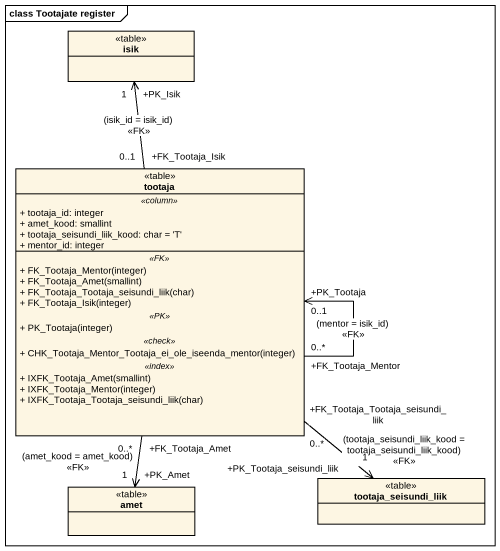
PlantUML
@startuml
mainframe class Tootajate register
hide circle
hide empty members
skinparam classAttributeIconSize 0
class isik <<table>>
class tootaja <<table>> {
  .. <<column>> ..
  + tootaja_id: integer
  + amet_kood: smallint
  + tootaja_seisundi_liik_kood: char = 'T'
  + mentor_id: integer
  .. <<FK>> ..
  + FK_Tootaja_Mentor(integer)
  + FK_Tootaja_Amet(smallint)
  + FK_Tootaja_Tootaja_seisundi_liik(char)
  + FK_Tootaja_Isik(integer)
  .. <<PK>> ..
  + PK_Tootaja(integer)
  .. <<check>> ..
  + CHK_Tootaja_Mentor_Tootaja_ei_ole_iseenda_mentor(integer)
  .. <<index>> ..
  + IXFK_Tootaja_Amet(smallint)
  + IXFK_Tootaja_Mentor(integer)
  + IXFK_Tootaja_Tootaja_seisundi_liik(char)
}
class amet <<table>>
class tootaja_seisundi_liik <<table>>
tootaja "+FK_Tootaja_Isik\n0..1" -up-> "+PK_Isik\n1" isik : (isik_id = isik_id)\n<<FK>>
tootaja "+FK_Tootaja_Mentor\n0..*" --> "+PK_Tootaja\n0..1" tootaja : (mentor = isik_id)\n<<FK>>
tootaja "+FK_Tootaja_Amet\n0..*" --> "+PK_Amet\n1" amet : (amet_kood = amet_kood)\n<<FK>>
tootaja "+FK_Tootaja_Tootaja_seisundi_liik\n0..*" --> "+PK_Tootaja_seisundi_liik\n1" tootaja_seisundi_liik : (tootaja_seisundi_liik_kood = tootaja_seisundi_liik_kood)\n<<FK>>
@enduml
